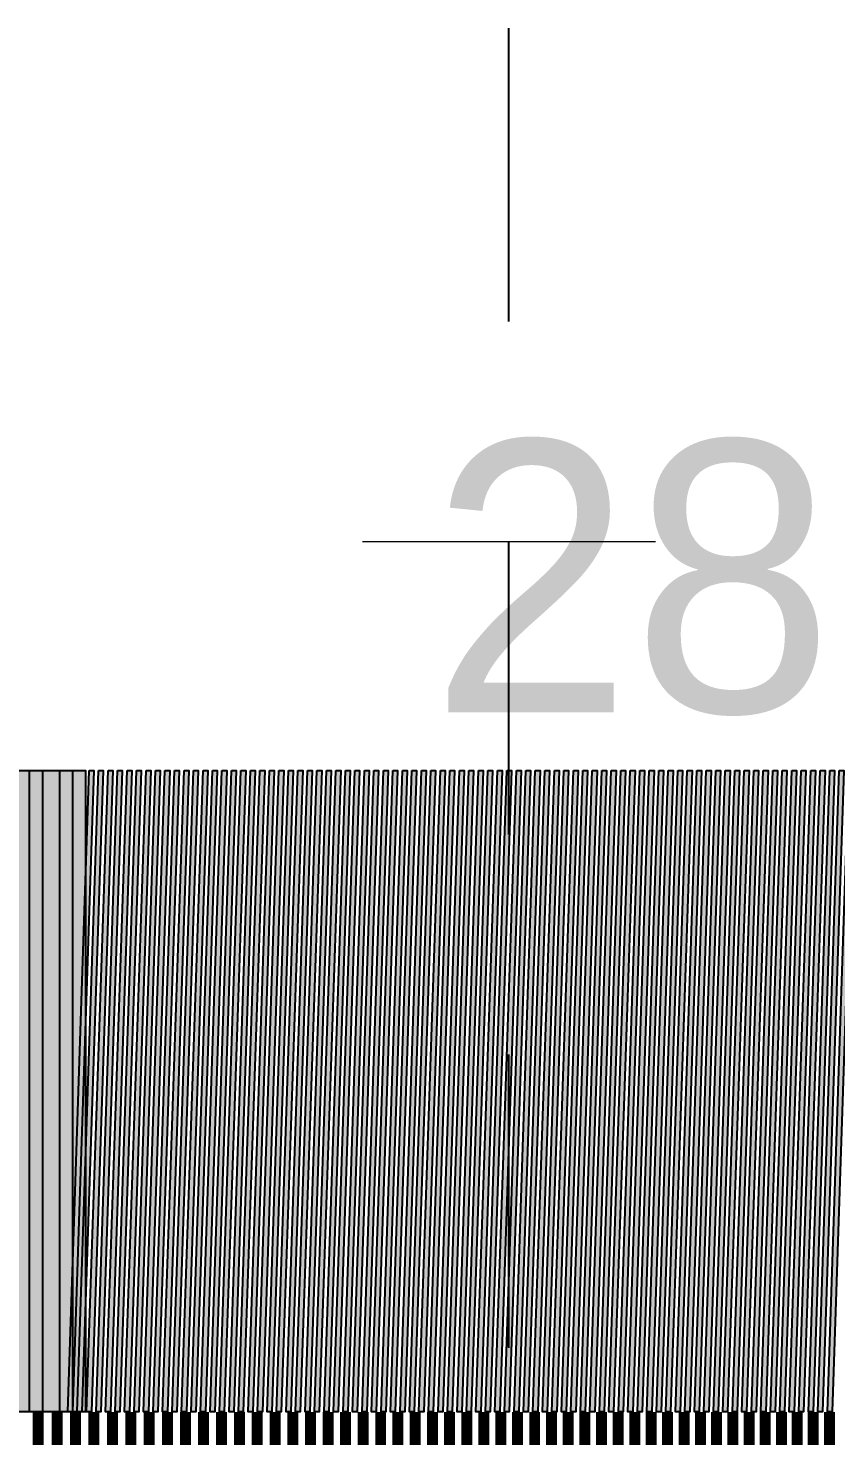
# Model space of a CAD drawing. Header units: millimetres. Extents: x 0 to 306, y 0 to 210.
# Drawn here: x 160.5 to 171.52, y 47.8 to 67 of the extents above; entities that cross this region are included whole.
import ezdxf

# ---------------------------------------------------------------- set-up
doc = ezdxf.new("R2010")
doc.units = ezdxf.units.MM
for name, color, linetype in [('GLUE', 1, 'Continuous'), ('LABELS', 7, 'Continuous'), ('PERIPHERY', 7, 'Continuous')]:
    doc.layers.add(name, color=color, linetype=linetype)

msp = doc.modelspace()

# ---------------------------------------------------------------- hatches: boundary and pattern name
at = {"layer": 'PERIPHERY', "true_color": 0x000000}
h = msp.add_hatch(color=7, dxfattribs=at)
h.dxf.hatch_style = 1
h.paths.add_polyline_path([(160.338, 56.875), (160.921, 56.875), (160.921, 48.125), (160.338, 48.125), (160.338, 56.875)])
h = msp.add_hatch(color=7, dxfattribs=at)
h.dxf.hatch_style = 1
h.paths.add_polyline_path([(160.516, 56.875), (161.099, 56.875), (161.099, 48.125), (160.516, 48.125), (160.516, 56.875)])
h = msp.add_hatch(color=7, dxfattribs=at)
h.dxf.hatch_style = 1
h.paths.add_polyline_path([(160.694, 56.875), (161.278, 56.875), (161.278, 48.125), (160.694, 48.125), (160.694, 56.875)])
h = msp.add_hatch(color=7, dxfattribs=at)
h.dxf.hatch_style = 1
h.paths.add_polyline_path([(161.326, 56.875), (161.391, 56.875), (161.1, 48.125), (161.035, 48.125), (161.326, 56.875)])
h = msp.add_hatch(color=7, dxfattribs=at)
h.dxf.hatch_style = 1
h.paths.add_polyline_path([(161.456, 56.875), (161.521, 56.875), (161.229, 48.125), (161.164, 48.125), (161.456, 56.875)])
h = msp.add_hatch(color=7, dxfattribs=at)
h.dxf.hatch_style = 1
h.paths.add_polyline_path([(161.586, 56.875), (161.65, 56.875), (161.359, 48.125), (161.294, 48.125), (161.586, 56.875)])
h = msp.add_hatch(color=7, dxfattribs=at)
h.dxf.hatch_style = 1
h.paths.add_polyline_path([(161.715, 56.875), (161.78, 56.875), (161.488, 48.125), (161.423, 48.125), (161.715, 56.875)])
h = msp.add_hatch(color=7, dxfattribs=at)
h.dxf.hatch_style = 1
h.paths.add_polyline_path([(161.845, 56.875), (161.909, 56.875), (161.618, 48.125), (161.553, 48.125), (161.845, 56.875)])
h = msp.add_hatch(color=7, dxfattribs=at)
h.dxf.hatch_style = 1
h.paths.add_polyline_path([(161.974, 56.875), (162.039, 56.875), (161.747, 48.125), (161.683, 48.125), (161.974, 56.875)])
h = msp.add_hatch(color=7, dxfattribs=at)
h.dxf.hatch_style = 1
h.paths.add_polyline_path([(162.104, 56.875), (162.169, 56.875), (161.877, 48.125), (161.812, 48.125), (162.104, 56.875)])
h = msp.add_hatch(color=7, dxfattribs=at)
h.dxf.hatch_style = 1
h.paths.add_polyline_path([(162.234, 56.875), (162.298, 56.875), (162.007, 48.125), (161.942, 48.125), (162.234, 56.875)])
h = msp.add_hatch(color=7, dxfattribs=at)
h.dxf.hatch_style = 1
h.paths.add_polyline_path([(162.363, 56.875), (162.428, 56.875), (162.136, 48.125), (162.072, 48.125), (162.363, 56.875)])
h = msp.add_hatch(color=7, dxfattribs=at)
h.dxf.hatch_style = 1
h.paths.add_polyline_path([(162.493, 56.875), (162.558, 56.875), (162.266, 48.125), (162.201, 48.125), (162.493, 56.875)])
h = msp.add_hatch(color=7, dxfattribs=at)
h.dxf.hatch_style = 1
h.paths.add_polyline_path([(162.623, 56.875), (162.687, 56.875), (162.396, 48.125), (162.331, 48.125), (162.623, 56.875)])
h = msp.add_hatch(color=7, dxfattribs=at)
h.dxf.hatch_style = 1
h.paths.add_polyline_path([(162.752, 56.875), (162.817, 56.875), (162.525, 48.125), (162.461, 48.125), (162.752, 56.875)])
h = msp.add_hatch(color=7, dxfattribs=at)
h.dxf.hatch_style = 1
h.paths.add_polyline_path([(162.882, 56.875), (162.947, 56.875), (162.655, 48.125), (162.59, 48.125), (162.882, 56.875)])
h = msp.add_hatch(color=7, dxfattribs=at)
h.dxf.hatch_style = 1
h.paths.add_polyline_path([(163.011, 56.875), (163.076, 56.875), (162.784, 48.125), (162.72, 48.125), (163.011, 56.875)])
h = msp.add_hatch(color=7, dxfattribs=at)
h.dxf.hatch_style = 1
h.paths.add_polyline_path([(163.141, 56.875), (163.206, 56.875), (162.914, 48.125), (162.849, 48.125), (163.141, 56.875)])
h = msp.add_hatch(color=7, dxfattribs=at)
h.dxf.hatch_style = 1
h.paths.add_polyline_path([(163.27, 56.875), (163.335, 56.875), (163.044, 48.125), (162.979, 48.125), (163.27, 56.875)])
h = msp.add_hatch(color=7, dxfattribs=at)
h.dxf.hatch_style = 1
h.paths.add_polyline_path([(163.4, 56.875), (163.465, 56.875), (163.173, 48.125), (163.108, 48.125), (163.4, 56.875)])
h = msp.add_hatch(color=7, dxfattribs=at)
h.dxf.hatch_style = 1
h.paths.add_polyline_path([(163.53, 56.875), (163.594, 56.875), (163.303, 48.125), (163.238, 48.125), (163.53, 56.875)])
h = msp.add_hatch(color=7, dxfattribs=at)
h.dxf.hatch_style = 1
h.paths.add_polyline_path([(163.659, 56.875), (163.724, 56.875), (163.432, 48.125), (163.368, 48.125), (163.659, 56.875)])
h = msp.add_hatch(color=7, dxfattribs=at)
h.dxf.hatch_style = 1
h.paths.add_polyline_path([(163.789, 56.875), (163.854, 56.875), (163.562, 48.125), (163.497, 48.125), (163.789, 56.875)])
h = msp.add_hatch(color=7, dxfattribs=at)
h.dxf.hatch_style = 1
h.paths.add_polyline_path([(163.919, 56.875), (163.983, 56.875), (163.692, 48.125), (163.627, 48.125), (163.919, 56.875)])
h = msp.add_hatch(color=7, dxfattribs=at)
h.dxf.hatch_style = 1
h.paths.add_polyline_path([(164.048, 56.875), (164.113, 56.875), (163.821, 48.125), (163.757, 48.125), (164.048, 56.875)])
h = msp.add_hatch(color=7, dxfattribs=at)
h.dxf.hatch_style = 1
h.paths.add_polyline_path([(164.178, 56.875), (164.243, 56.875), (163.951, 48.125), (163.886, 48.125), (164.178, 56.875)])
h = msp.add_hatch(color=7, dxfattribs=at)
h.dxf.hatch_style = 1
h.paths.add_polyline_path([(164.307, 56.875), (164.372, 56.875), (164.081, 48.125), (164.016, 48.125), (164.307, 56.875)])
h = msp.add_hatch(color=7, dxfattribs=at)
h.dxf.hatch_style = 1
h.paths.add_polyline_path([(164.437, 56.875), (164.502, 56.875), (164.21, 48.125), (164.145, 48.125), (164.437, 56.875)])
h = msp.add_hatch(color=7, dxfattribs=at)
h.dxf.hatch_style = 1
h.paths.add_polyline_path([(164.567, 56.875), (164.631, 56.875), (164.34, 48.125), (164.275, 48.125), (164.567, 56.875)])
h = msp.add_hatch(color=7, dxfattribs=at)
h.dxf.hatch_style = 1
h.paths.add_polyline_path([(164.696, 56.875), (164.761, 56.875), (164.469, 48.125), (164.405, 48.125), (164.696, 56.875)])
h = msp.add_hatch(color=7, dxfattribs=at)
h.dxf.hatch_style = 1
h.paths.add_polyline_path([(164.826, 56.875), (164.891, 56.875), (164.599, 48.125), (164.534, 48.125), (164.826, 56.875)])
h = msp.add_hatch(color=7, dxfattribs=at)
h.dxf.hatch_style = 1
h.paths.add_polyline_path([(164.956, 56.875), (165.02, 56.875), (164.729, 48.125), (164.664, 48.125), (164.956, 56.875)])
h = msp.add_hatch(color=7, dxfattribs=at)
h.dxf.hatch_style = 1
h.paths.add_polyline_path([(165.085, 56.875), (165.15, 56.875), (164.858, 48.125), (164.793, 48.125), (165.085, 56.875)])
h = msp.add_hatch(color=7, dxfattribs=at)
h.dxf.hatch_style = 1
h.paths.add_polyline_path([(165.215, 56.875), (165.279, 56.875), (164.988, 48.125), (164.923, 48.125), (165.215, 56.875)])
h = msp.add_hatch(color=7, dxfattribs=at)
h.dxf.hatch_style = 1
h.paths.add_polyline_path([(165.344, 56.875), (165.409, 56.875), (165.117, 48.125), (165.053, 48.125), (165.344, 56.875)])
h = msp.add_hatch(color=7, dxfattribs=at)
h.dxf.hatch_style = 1
h.paths.add_polyline_path([(165.474, 56.875), (165.539, 56.875), (165.247, 48.125), (165.182, 48.125), (165.474, 56.875)])
h = msp.add_hatch(color=7, dxfattribs=at)
h.dxf.hatch_style = 1
h.paths.add_polyline_path([(165.604, 56.875), (165.668, 56.875), (165.377, 48.125), (165.312, 48.125), (165.604, 56.875)])
h = msp.add_hatch(color=7, dxfattribs=at)
h.dxf.hatch_style = 1
h.paths.add_polyline_path([(165.733, 56.875), (165.798, 56.875), (165.506, 48.125), (165.441, 48.125), (165.733, 56.875)])
h = msp.add_hatch(color=7, dxfattribs=at)
h.dxf.hatch_style = 1
h.paths.add_polyline_path([(165.863, 56.875), (165.928, 56.875), (165.636, 48.125), (165.571, 48.125), (165.863, 56.875)])
h = msp.add_hatch(color=7, dxfattribs=at)
h.dxf.hatch_style = 1
h.paths.add_polyline_path([(165.992, 56.875), (166.057, 56.875), (165.766, 48.125), (165.701, 48.125), (165.992, 56.875)])
h = msp.add_hatch(color=7, dxfattribs=at)
h.dxf.hatch_style = 1
h.paths.add_polyline_path([(166.122, 56.875), (166.187, 56.875), (165.895, 48.125), (165.83, 48.125), (166.122, 56.875)])
h = msp.add_hatch(color=7, dxfattribs=at)
h.dxf.hatch_style = 1
h.paths.add_polyline_path([(166.252, 56.875), (166.316, 56.875), (166.025, 48.125), (165.96, 48.125), (166.252, 56.875)])
h = msp.add_hatch(color=7, dxfattribs=at)
h.dxf.hatch_style = 1
h.paths.add_polyline_path([(166.382, 56.875), (166.446, 56.875), (166.155, 48.125), (166.09, 48.125), (166.382, 56.875)])
h = msp.add_hatch(color=7, dxfattribs=at)
h.dxf.hatch_style = 1
h.paths.add_polyline_path([(166.511, 56.875), (166.576, 56.875), (166.284, 48.125), (166.219, 48.125), (166.511, 56.875)])
h = msp.add_hatch(color=7, dxfattribs=at)
h.dxf.hatch_style = 1
h.paths.add_polyline_path([(166.641, 56.875), (166.705, 56.875), (166.414, 48.125), (166.349, 48.125), (166.641, 56.875)])
h = msp.add_hatch(color=7, dxfattribs=at)
h.dxf.hatch_style = 1
h.paths.add_polyline_path([(166.77, 56.875), (166.835, 56.875), (166.543, 48.125), (166.478, 48.125), (166.77, 56.875)])
h = msp.add_hatch(color=7, dxfattribs=at)
h.dxf.hatch_style = 1
h.paths.add_polyline_path([(166.9, 56.875), (166.964, 56.875), (166.673, 48.125), (166.608, 48.125), (166.9, 56.875)])
h = msp.add_hatch(color=7, dxfattribs=at)
h.dxf.hatch_style = 1
h.paths.add_polyline_path([(167.029, 56.875), (167.094, 56.875), (166.802, 48.125), (166.738, 48.125), (167.029, 56.875)])
h = msp.add_hatch(color=7, dxfattribs=at)
h.dxf.hatch_style = 1
h.paths.add_polyline_path([(167.159, 56.875), (167.224, 56.875), (166.932, 48.125), (166.867, 48.125), (167.159, 56.875)])
h = msp.add_hatch(color=7, dxfattribs=at)
h.dxf.hatch_style = 1
h.paths.add_polyline_path([(167.289, 56.875), (167.353, 56.875), (167.062, 48.125), (166.997, 48.125), (167.289, 56.875)])
h = msp.add_hatch(color=7, dxfattribs=at)
h.dxf.hatch_style = 1
h.paths.add_polyline_path([(167.418, 56.875), (167.483, 56.875), (167.191, 48.125), (167.127, 48.125), (167.418, 56.875)])
h = msp.add_hatch(color=7, dxfattribs=at)
h.dxf.hatch_style = 1
h.paths.add_polyline_path([(167.548, 56.875), (167.613, 56.875), (167.321, 48.125), (167.256, 48.125), (167.548, 56.875)])
h = msp.add_hatch(color=7, dxfattribs=at)
h.dxf.hatch_style = 1
h.paths.add_polyline_path([(167.678, 56.875), (167.742, 56.875), (167.451, 48.125), (167.386, 48.125), (167.678, 56.875)])
h = msp.add_hatch(color=7, dxfattribs=at)
h.dxf.hatch_style = 1
h.paths.add_polyline_path([(167.807, 56.875), (167.872, 56.875), (167.58, 48.125), (167.515, 48.125), (167.807, 56.875)])
h = msp.add_hatch(color=7, dxfattribs=at)
h.dxf.hatch_style = 1
h.paths.add_polyline_path([(167.937, 56.875), (168.002, 56.875), (167.71, 48.125), (167.645, 48.125), (167.937, 56.875)])
h = msp.add_hatch(color=7, dxfattribs=at)
h.dxf.hatch_style = 1
h.paths.add_polyline_path([(168.066, 56.875), (168.131, 56.875), (167.84, 48.125), (167.775, 48.125), (168.066, 56.875)])
h = msp.add_hatch(color=7, dxfattribs=at)
h.dxf.hatch_style = 1
h.paths.add_polyline_path([(168.196, 56.875), (168.261, 56.875), (167.969, 48.125), (167.904, 48.125), (168.196, 56.875)])
h = msp.add_hatch(color=7, dxfattribs=at)
h.dxf.hatch_style = 1
h.paths.add_polyline_path([(168.325, 56.875), (168.39, 56.875), (168.099, 48.125), (168.034, 48.125), (168.325, 56.875)])
h = msp.add_hatch(color=7, dxfattribs=at)
h.dxf.hatch_style = 1
h.paths.add_polyline_path([(168.455, 56.875), (168.52, 56.875), (168.228, 48.125), (168.163, 48.125), (168.455, 56.875)])
h = msp.add_hatch(color=7, dxfattribs=at)
h.dxf.hatch_style = 1
h.paths.add_polyline_path([(168.584, 56.875), (168.649, 56.875), (168.358, 48.125), (168.293, 48.125), (168.584, 56.875)])
h = msp.add_hatch(color=7, dxfattribs=at)
h.dxf.hatch_style = 1
h.paths.add_polyline_path([(168.714, 56.875), (168.779, 56.875), (168.487, 48.125), (168.423, 48.125), (168.714, 56.875)])
h = msp.add_hatch(color=7, dxfattribs=at)
h.dxf.hatch_style = 1
h.paths.add_polyline_path([(168.844, 56.875), (168.909, 56.875), (168.617, 48.125), (168.552, 48.125), (168.844, 56.875)])
h = msp.add_hatch(color=7, dxfattribs=at)
h.dxf.hatch_style = 1
h.paths.add_polyline_path([(168.974, 56.875), (169.038, 56.875), (168.747, 48.125), (168.682, 48.125), (168.974, 56.875)])
h = msp.add_hatch(color=7, dxfattribs=at)
h.dxf.hatch_style = 1
h.paths.add_polyline_path([(169.103, 56.875), (169.168, 56.875), (168.876, 48.125), (168.811, 48.125), (169.103, 56.875)])
h = msp.add_hatch(color=7, dxfattribs=at)
h.dxf.hatch_style = 1
h.paths.add_polyline_path([(169.233, 56.875), (169.298, 56.875), (169.006, 48.125), (168.941, 48.125), (169.233, 56.875)])
h = msp.add_hatch(color=7, dxfattribs=at)
h.dxf.hatch_style = 1
h.paths.add_polyline_path([(169.362, 56.875), (169.427, 56.875), (169.136, 48.125), (169.071, 48.125), (169.362, 56.875)])
h = msp.add_hatch(color=7, dxfattribs=at)
h.dxf.hatch_style = 1
h.paths.add_polyline_path([(169.492, 56.875), (169.557, 56.875), (169.265, 48.125), (169.2, 48.125), (169.492, 56.875)])
h = msp.add_hatch(color=7, dxfattribs=at)
h.dxf.hatch_style = 1
h.paths.add_polyline_path([(169.622, 56.875), (169.687, 56.875), (169.395, 48.125), (169.33, 48.125), (169.622, 56.875)])
h = msp.add_hatch(color=7, dxfattribs=at)
h.dxf.hatch_style = 1
h.paths.add_polyline_path([(169.751, 56.875), (169.816, 56.875), (169.525, 48.125), (169.46, 48.125), (169.751, 56.875)])
h = msp.add_hatch(color=7, dxfattribs=at)
h.dxf.hatch_style = 1
h.paths.add_polyline_path([(169.881, 56.875), (169.946, 56.875), (169.654, 48.125), (169.589, 48.125), (169.881, 56.875)])
h = msp.add_hatch(color=7, dxfattribs=at)
h.dxf.hatch_style = 1
h.paths.add_polyline_path([(170.011, 56.875), (170.076, 56.875), (169.784, 48.125), (169.719, 48.125), (170.011, 56.875)])
h = msp.add_hatch(color=7, dxfattribs=at)
h.dxf.hatch_style = 1
h.paths.add_polyline_path([(170.14, 56.875), (170.205, 56.875), (169.914, 48.125), (169.849, 48.125), (170.14, 56.875)])
h = msp.add_hatch(color=7, dxfattribs=at)
h.dxf.hatch_style = 1
h.paths.add_polyline_path([(170.27, 56.875), (170.335, 56.875), (170.043, 48.125), (169.978, 48.125), (170.27, 56.875)])
h = msp.add_hatch(color=7, dxfattribs=at)
h.dxf.hatch_style = 1
h.paths.add_polyline_path([(170.4, 56.875), (170.464, 56.875), (170.173, 48.125), (170.108, 48.125), (170.4, 56.875)])
h = msp.add_hatch(color=7, dxfattribs=at)
h.dxf.hatch_style = 1
h.paths.add_polyline_path([(170.529, 56.875), (170.594, 56.875), (170.302, 48.125), (170.238, 48.125), (170.529, 56.875)])
h = msp.add_hatch(color=7, dxfattribs=at)
h.dxf.hatch_style = 1
h.paths.add_polyline_path([(170.659, 56.875), (170.724, 56.875), (170.432, 48.125), (170.367, 48.125), (170.659, 56.875)])
h = msp.add_hatch(color=7, dxfattribs=at)
h.dxf.hatch_style = 1
h.paths.add_polyline_path([(170.788, 56.875), (170.853, 56.875), (170.562, 48.125), (170.497, 48.125), (170.788, 56.875)])
h = msp.add_hatch(color=7, dxfattribs=at)
h.dxf.hatch_style = 1
h.paths.add_polyline_path([(170.918, 56.875), (170.983, 56.875), (170.691, 48.125), (170.626, 48.125), (170.918, 56.875)])
h = msp.add_hatch(color=7, dxfattribs=at)
h.dxf.hatch_style = 1
h.paths.add_polyline_path([(171.048, 56.875), (171.112, 56.875), (170.821, 48.125), (170.756, 48.125), (171.048, 56.875)])
h = msp.add_hatch(color=7, dxfattribs=at)
h.dxf.hatch_style = 1
h.paths.add_polyline_path([(171.177, 56.875), (171.242, 56.875), (170.95, 48.125), (170.885, 48.125), (171.177, 56.875)])
h = msp.add_hatch(color=7, dxfattribs=at)
h.dxf.hatch_style = 1
h.paths.add_polyline_path([(171.307, 56.875), (171.372, 56.875), (171.08, 48.125), (171.015, 48.125), (171.307, 56.875)])
h = msp.add_hatch(color=7, dxfattribs=at)
h.dxf.hatch_style = 1
h.paths.add_polyline_path([(171.436, 56.875), (171.501, 56.875), (171.21, 48.125), (171.145, 48.125), (171.436, 56.875)])
h = msp.add_hatch(color=7, dxfattribs=at)
h.dxf.hatch_style = 1
h.paths.add_polyline_path([(171.566, 56.875), (171.631, 56.875), (171.339, 48.125), (171.274, 48.125), (171.566, 56.875)])
h = msp.add_hatch(color=7, dxfattribs=at)
h.dxf.hatch_style = 1
h.paths.add_polyline_path([(171.696, 56.875), (171.761, 56.875), (171.469, 48.125), (171.404, 48.125), (171.696, 56.875)])

# ---------------------------------------------------------------- linework, layer by layer
at = {"layer": 'GLUE', "color": 1, "lineweight": 25}
for p, q in [((167.058, 63), (167.058, 67)), ((167.058, 56), (167.058, 60)), ((167.058, 49), (167.058, 53))]:
    msp.add_line(p, q, dxfattribs=at)
at = {"layer": 'GLUE', "color": 1, "lineweight": 18}
msp.add_line((165.058, 60), (169.058, 60), dxfattribs=at)
at = {"layer": 'PERIPHERY', "color": 250}
for points in [[(160.338, 56.875), (160.921, 56.875), (160.921, 48.125), (160.338, 48.125), (160.338, 56.875)], [(160.516, 56.875), (161.099, 56.875), (161.099, 48.125), (160.516, 48.125), (160.516, 56.875)], [(160.694, 56.875), (161.278, 56.875), (161.278, 48.125), (160.694, 48.125), (160.694, 56.875)], [(161.326, 56.875), (161.391, 56.875), (161.1, 48.125), (161.035, 48.125), (161.326, 56.875)], [(161.456, 56.875), (161.521, 56.875), (161.229, 48.125), (161.164, 48.125), (161.456, 56.875)], [(161.586, 56.875), (161.65, 56.875), (161.359, 48.125), (161.294, 48.125), (161.586, 56.875)], [(161.715, 56.875), (161.78, 56.875), (161.488, 48.125), (161.423, 48.125), (161.715, 56.875)], [(161.845, 56.875), (161.909, 56.875), (161.618, 48.125), (161.553, 48.125), (161.845, 56.875)], [(161.974, 56.875), (162.039, 56.875), (161.747, 48.125), (161.683, 48.125), (161.974, 56.875)], [(162.104, 56.875), (162.169, 56.875), (161.877, 48.125), (161.812, 48.125), (162.104, 56.875)], [(162.234, 56.875), (162.298, 56.875), (162.007, 48.125), (161.942, 48.125), (162.234, 56.875)], [(162.363, 56.875), (162.428, 56.875), (162.136, 48.125), (162.072, 48.125), (162.363, 56.875)], [(162.493, 56.875), (162.558, 56.875), (162.266, 48.125), (162.201, 48.125), (162.493, 56.875)], [(162.623, 56.875), (162.687, 56.875), (162.396, 48.125), (162.331, 48.125), (162.623, 56.875)], [(162.752, 56.875), (162.817, 56.875), (162.525, 48.125), (162.461, 48.125), (162.752, 56.875)], [(162.882, 56.875), (162.947, 56.875), (162.655, 48.125), (162.59, 48.125), (162.882, 56.875)], [(163.011, 56.875), (163.076, 56.875), (162.784, 48.125), (162.72, 48.125), (163.011, 56.875)], [(163.141, 56.875), (163.206, 56.875), (162.914, 48.125), (162.849, 48.125), (163.141, 56.875)], [(163.27, 56.875), (163.335, 56.875), (163.044, 48.125), (162.979, 48.125), (163.27, 56.875)], [(163.4, 56.875), (163.465, 56.875), (163.173, 48.125), (163.108, 48.125), (163.4, 56.875)], [(163.53, 56.875), (163.594, 56.875), (163.303, 48.125), (163.238, 48.125), (163.53, 56.875)], [(163.659, 56.875), (163.724, 56.875), (163.432, 48.125), (163.368, 48.125), (163.659, 56.875)], [(163.789, 56.875), (163.854, 56.875), (163.562, 48.125), (163.497, 48.125), (163.789, 56.875)], [(163.919, 56.875), (163.983, 56.875), (163.692, 48.125), (163.627, 48.125), (163.919, 56.875)], [(164.048, 56.875), (164.113, 56.875), (163.821, 48.125), (163.757, 48.125), (164.048, 56.875)], [(164.178, 56.875), (164.243, 56.875), (163.951, 48.125), (163.886, 48.125), (164.178, 56.875)], [(164.307, 56.875), (164.372, 56.875), (164.081, 48.125), (164.016, 48.125), (164.307, 56.875)], [(164.437, 56.875), (164.502, 56.875), (164.21, 48.125), (164.145, 48.125), (164.437, 56.875)], [(164.567, 56.875), (164.631, 56.875), (164.34, 48.125), (164.275, 48.125), (164.567, 56.875)], [(164.696, 56.875), (164.761, 56.875), (164.469, 48.125), (164.405, 48.125), (164.696, 56.875)], [(164.826, 56.875), (164.891, 56.875), (164.599, 48.125), (164.534, 48.125), (164.826, 56.875)], [(164.956, 56.875), (165.02, 56.875), (164.729, 48.125), (164.664, 48.125), (164.956, 56.875)], [(165.085, 56.875), (165.15, 56.875), (164.858, 48.125), (164.793, 48.125), (165.085, 56.875)], [(165.215, 56.875), (165.279, 56.875), (164.988, 48.125), (164.923, 48.125), (165.215, 56.875)], [(165.344, 56.875), (165.409, 56.875), (165.117, 48.125), (165.053, 48.125), (165.344, 56.875)], [(165.474, 56.875), (165.539, 56.875), (165.247, 48.125), (165.182, 48.125), (165.474, 56.875)], [(165.604, 56.875), (165.668, 56.875), (165.377, 48.125), (165.312, 48.125), (165.604, 56.875)], [(165.733, 56.875), (165.798, 56.875), (165.506, 48.125), (165.441, 48.125), (165.733, 56.875)], [(165.863, 56.875), (165.928, 56.875), (165.636, 48.125), (165.571, 48.125), (165.863, 56.875)], [(165.992, 56.875), (166.057, 56.875), (165.766, 48.125), (165.701, 48.125), (165.992, 56.875)], [(166.122, 56.875), (166.187, 56.875), (165.895, 48.125), (165.83, 48.125), (166.122, 56.875)], [(166.252, 56.875), (166.316, 56.875), (166.025, 48.125), (165.96, 48.125), (166.252, 56.875)], [(166.382, 56.875), (166.446, 56.875), (166.155, 48.125), (166.09, 48.125), (166.382, 56.875)], [(166.511, 56.875), (166.576, 56.875), (166.284, 48.125), (166.219, 48.125), (166.511, 56.875)], [(166.641, 56.875), (166.705, 56.875), (166.414, 48.125), (166.349, 48.125), (166.641, 56.875)], [(166.77, 56.875), (166.835, 56.875), (166.543, 48.125), (166.478, 48.125), (166.77, 56.875)], [(166.9, 56.875), (166.964, 56.875), (166.673, 48.125), (166.608, 48.125), (166.9, 56.875)], [(167.029, 56.875), (167.094, 56.875), (166.802, 48.125), (166.738, 48.125), (167.029, 56.875)], [(167.159, 56.875), (167.224, 56.875), (166.932, 48.125), (166.867, 48.125), (167.159, 56.875)], [(167.289, 56.875), (167.353, 56.875), (167.062, 48.125), (166.997, 48.125), (167.289, 56.875)], [(167.418, 56.875), (167.483, 56.875), (167.191, 48.125), (167.127, 48.125), (167.418, 56.875)], [(167.548, 56.875), (167.613, 56.875), (167.321, 48.125), (167.256, 48.125), (167.548, 56.875)], [(167.678, 56.875), (167.742, 56.875), (167.451, 48.125), (167.386, 48.125), (167.678, 56.875)], [(167.807, 56.875), (167.872, 56.875), (167.58, 48.125), (167.515, 48.125), (167.807, 56.875)], [(167.937, 56.875), (168.002, 56.875), (167.71, 48.125), (167.645, 48.125), (167.937, 56.875)], [(168.066, 56.875), (168.131, 56.875), (167.84, 48.125), (167.775, 48.125), (168.066, 56.875)], [(168.196, 56.875), (168.261, 56.875), (167.969, 48.125), (167.904, 48.125), (168.196, 56.875)], [(168.325, 56.875), (168.39, 56.875), (168.099, 48.125), (168.034, 48.125), (168.325, 56.875)], [(168.455, 56.875), (168.52, 56.875), (168.228, 48.125), (168.163, 48.125), (168.455, 56.875)], [(168.584, 56.875), (168.649, 56.875), (168.358, 48.125), (168.293, 48.125), (168.584, 56.875)], [(168.714, 56.875), (168.779, 56.875), (168.487, 48.125), (168.423, 48.125), (168.714, 56.875)], [(168.844, 56.875), (168.909, 56.875), (168.617, 48.125), (168.552, 48.125), (168.844, 56.875)], [(168.974, 56.875), (169.038, 56.875), (168.747, 48.125), (168.682, 48.125), (168.974, 56.875)], [(169.103, 56.875), (169.168, 56.875), (168.876, 48.125), (168.811, 48.125), (169.103, 56.875)], [(169.233, 56.875), (169.298, 56.875), (169.006, 48.125), (168.941, 48.125), (169.233, 56.875)], [(169.362, 56.875), (169.427, 56.875), (169.136, 48.125), (169.071, 48.125), (169.362, 56.875)], [(169.492, 56.875), (169.557, 56.875), (169.265, 48.125), (169.2, 48.125), (169.492, 56.875)], [(169.622, 56.875), (169.687, 56.875), (169.395, 48.125), (169.33, 48.125), (169.622, 56.875)], [(169.751, 56.875), (169.816, 56.875), (169.525, 48.125), (169.46, 48.125), (169.751, 56.875)], [(169.881, 56.875), (169.946, 56.875), (169.654, 48.125), (169.589, 48.125), (169.881, 56.875)], [(170.011, 56.875), (170.076, 56.875), (169.784, 48.125), (169.719, 48.125), (170.011, 56.875)], [(170.14, 56.875), (170.205, 56.875), (169.914, 48.125), (169.849, 48.125), (170.14, 56.875)], [(170.27, 56.875), (170.335, 56.875), (170.043, 48.125), (169.978, 48.125), (170.27, 56.875)], [(170.4, 56.875), (170.464, 56.875), (170.173, 48.125), (170.108, 48.125), (170.4, 56.875)], [(170.529, 56.875), (170.594, 56.875), (170.302, 48.125), (170.238, 48.125), (170.529, 56.875)], [(170.659, 56.875), (170.724, 56.875), (170.432, 48.125), (170.367, 48.125), (170.659, 56.875)], [(170.788, 56.875), (170.853, 56.875), (170.562, 48.125), (170.497, 48.125), (170.788, 56.875)], [(170.918, 56.875), (170.983, 56.875), (170.691, 48.125), (170.626, 48.125), (170.918, 56.875)], [(171.048, 56.875), (171.112, 56.875), (170.821, 48.125), (170.756, 48.125), (171.048, 56.875)], [(171.177, 56.875), (171.242, 56.875), (170.95, 48.125), (170.885, 48.125), (171.177, 56.875)], [(171.307, 56.875), (171.372, 56.875), (171.08, 48.125), (171.015, 48.125), (171.307, 56.875)], [(171.436, 56.875), (171.501, 56.875), (171.21, 48.125), (171.145, 48.125), (171.436, 56.875)], [(171.566, 56.875), (171.631, 56.875), (171.339, 48.125), (171.274, 48.125), (171.566, 56.875)], [(171.696, 56.875), (171.761, 56.875), (171.469, 48.125), (171.404, 48.125), (171.696, 56.875)]]:
    msp.add_lwpolyline(points, close=True, dxfattribs=at)
at = {"layer": 'PERIPHERY', "color": 250, "lineweight": 35, "const_width": 0.15}
for points in [[(160.633, 48.125), (160.633, 39.375)], [(160.89, 48.125), (160.89, 39.375)], [(161.142, 48.125), (161.142, 39.375)], [(161.394, 48.125), (161.394, 39.375)], [(161.648, 48.125), (161.648, 39.375)], [(161.897, 48.125), (161.897, 39.375)], [(162.145, 48.125), (162.145, 39.375)], [(162.397, 48.125), (162.397, 39.375)], [(162.642, 48.125), (162.642, 39.375)], [(162.888, 48.125), (162.888, 39.375)], [(163.136, 48.125), (163.136, 39.375)], [(163.379, 48.125), (163.379, 39.375)], [(163.622, 48.125), (163.622, 39.375)], [(163.868, 48.125), (163.868, 39.375)], [(164.108, 48.125), (164.108, 39.375)], [(164.348, 48.125), (164.348, 39.375)], [(164.592, 48.125), (164.592, 39.375)], [(164.829, 48.125), (164.829, 39.375)], [(165.067, 48.125), (165.067, 39.375)], [(165.307, 48.125), (165.307, 39.375)], [(165.542, 48.125), (165.542, 39.375)], [(165.777, 48.125), (165.777, 39.375)], [(166.015, 48.125), (166.015, 39.375)], [(166.248, 48.125), (166.248, 39.375)], [(166.481, 48.125), (166.481, 39.375)], [(166.715, 48.125), (166.715, 39.375)], [(166.946, 48.125), (166.946, 39.375)], [(167.176, 48.125), (167.176, 39.375)], [(167.409, 48.125), (167.409, 39.375)], [(167.637, 48.125), (167.637, 39.375)], [(167.865, 48.125), (167.865, 39.375)], [(168.095, 48.125), (168.095, 39.375)], [(168.321, 48.125), (168.321, 39.375)], [(168.547, 48.125), (168.547, 39.375)], [(168.776, 48.125), (168.776, 39.375)], [(168.999, 48.125), (168.999, 39.375)], [(169.223, 48.125), (169.223, 39.375)], [(169.449, 48.125), (169.449, 39.375)], [(169.671, 48.125), (169.671, 39.375)], [(169.892, 48.125), (169.892, 39.375)], [(170.116, 48.125), (170.116, 39.375)], [(170.335, 48.125), (170.335, 39.375)], [(170.555, 48.125), (170.555, 39.375)], [(170.777, 48.125), (170.777, 39.375)], [(170.994, 48.125), (170.994, 39.375)], [(171.212, 48.125), (171.212, 39.375)], [(171.432, 48.125), (171.432, 39.375)]]:
    msp.add_lwpolyline(points, dxfattribs=at)
at = {"layer": 'PERIPHERY', "color": 250, "true_color": 0x000000}
for points in [[(160.338, 56.875), (160.338, 48.125), (160.921, 48.125)], [(160.921, 48.125), (160.921, 56.875), (160.338, 56.875)], [(160.516, 56.875), (160.516, 48.125), (161.099, 48.125)], [(161.099, 48.125), (161.099, 56.875), (160.516, 56.875)], [(160.694, 56.875), (160.694, 48.125), (161.278, 48.125)], [(161.278, 48.125), (161.278, 56.875), (160.694, 56.875)], [(161.326, 56.875), (161.035, 48.125), (161.1, 48.125)], [(161.1, 48.125), (161.391, 56.875), (161.326, 56.875)], [(161.456, 56.875), (161.164, 48.125), (161.229, 48.125)], [(161.229, 48.125), (161.521, 56.875), (161.456, 56.875)], [(161.586, 56.875), (161.294, 48.125), (161.359, 48.125)], [(161.359, 48.125), (161.65, 56.875), (161.586, 56.875)], [(161.715, 56.875), (161.423, 48.125), (161.488, 48.125)], [(161.488, 48.125), (161.78, 56.875), (161.715, 56.875)], [(161.845, 56.875), (161.553, 48.125), (161.618, 48.125)], [(161.618, 48.125), (161.909, 56.875), (161.845, 56.875)], [(161.974, 56.875), (161.683, 48.125), (161.747, 48.125)], [(161.747, 48.125), (162.039, 56.875), (161.974, 56.875)], [(162.104, 56.875), (161.812, 48.125), (161.877, 48.125)], [(161.877, 48.125), (162.169, 56.875), (162.104, 56.875)], [(162.234, 56.875), (161.942, 48.125), (162.007, 48.125)], [(162.007, 48.125), (162.298, 56.875), (162.234, 56.875)], [(162.363, 56.875), (162.072, 48.125), (162.136, 48.125)], [(162.136, 48.125), (162.428, 56.875), (162.363, 56.875)], [(162.493, 56.875), (162.201, 48.125), (162.266, 48.125)], [(162.266, 48.125), (162.558, 56.875), (162.493, 56.875)], [(162.623, 56.875), (162.331, 48.125), (162.396, 48.125)], [(162.396, 48.125), (162.687, 56.875), (162.623, 56.875)], [(162.752, 56.875), (162.461, 48.125), (162.525, 48.125)], [(162.525, 48.125), (162.817, 56.875), (162.752, 56.875)], [(162.882, 56.875), (162.59, 48.125), (162.655, 48.125)], [(162.655, 48.125), (162.947, 56.875), (162.882, 56.875)], [(163.011, 56.875), (162.72, 48.125), (162.784, 48.125)], [(162.784, 48.125), (163.076, 56.875), (163.011, 56.875)], [(163.141, 56.875), (162.849, 48.125), (162.914, 48.125)], [(162.914, 48.125), (163.206, 56.875), (163.141, 56.875)], [(163.27, 56.875), (162.979, 48.125), (163.044, 48.125)], [(163.044, 48.125), (163.335, 56.875), (163.27, 56.875)], [(163.4, 56.875), (163.108, 48.125), (163.173, 48.125)], [(163.173, 48.125), (163.465, 56.875), (163.4, 56.875)], [(163.53, 56.875), (163.238, 48.125), (163.303, 48.125)], [(163.303, 48.125), (163.594, 56.875), (163.53, 56.875)], [(163.659, 56.875), (163.368, 48.125), (163.432, 48.125)], [(163.432, 48.125), (163.724, 56.875), (163.659, 56.875)], [(163.789, 56.875), (163.497, 48.125), (163.562, 48.125)], [(163.562, 48.125), (163.854, 56.875), (163.789, 56.875)], [(163.919, 56.875), (163.627, 48.125), (163.692, 48.125)], [(163.692, 48.125), (163.983, 56.875), (163.919, 56.875)], [(164.048, 56.875), (163.757, 48.125), (163.821, 48.125)], [(163.821, 48.125), (164.113, 56.875), (164.048, 56.875)], [(164.178, 56.875), (163.886, 48.125), (163.951, 48.125)], [(163.951, 48.125), (164.243, 56.875), (164.178, 56.875)], [(164.307, 56.875), (164.016, 48.125), (164.081, 48.125)], [(164.081, 48.125), (164.372, 56.875), (164.307, 56.875)], [(164.437, 56.875), (164.145, 48.125), (164.21, 48.125)], [(164.21, 48.125), (164.502, 56.875), (164.437, 56.875)], [(164.567, 56.875), (164.275, 48.125), (164.34, 48.125)], [(164.34, 48.125), (164.631, 56.875), (164.567, 56.875)], [(164.696, 56.875), (164.405, 48.125), (164.469, 48.125)], [(164.469, 48.125), (164.761, 56.875), (164.696, 56.875)], [(164.826, 56.875), (164.534, 48.125), (164.599, 48.125)], [(164.599, 48.125), (164.891, 56.875), (164.826, 56.875)], [(164.956, 56.875), (164.664, 48.125), (164.729, 48.125)], [(164.729, 48.125), (165.02, 56.875), (164.956, 56.875)], [(165.085, 56.875), (164.793, 48.125), (164.858, 48.125)], [(164.858, 48.125), (165.15, 56.875), (165.085, 56.875)], [(165.215, 56.875), (164.923, 48.125), (164.988, 48.125)], [(164.988, 48.125), (165.279, 56.875), (165.215, 56.875)], [(165.344, 56.875), (165.053, 48.125), (165.117, 48.125)], [(165.117, 48.125), (165.409, 56.875), (165.344, 56.875)], [(165.474, 56.875), (165.182, 48.125), (165.247, 48.125)], [(165.247, 48.125), (165.539, 56.875), (165.474, 56.875)], [(165.604, 56.875), (165.312, 48.125), (165.377, 48.125)], [(165.377, 48.125), (165.668, 56.875), (165.604, 56.875)], [(165.733, 56.875), (165.441, 48.125), (165.506, 48.125)], [(165.506, 48.125), (165.798, 56.875), (165.733, 56.875)], [(165.863, 56.875), (165.571, 48.125), (165.636, 48.125)], [(165.636, 48.125), (165.928, 56.875), (165.863, 56.875)], [(165.992, 56.875), (165.701, 48.125), (165.766, 48.125)], [(165.766, 48.125), (166.057, 56.875), (165.992, 56.875)], [(166.122, 56.875), (165.83, 48.125), (165.895, 48.125)], [(165.895, 48.125), (166.187, 56.875), (166.122, 56.875)], [(166.252, 56.875), (165.96, 48.125), (166.025, 48.125)], [(166.025, 48.125), (166.316, 56.875), (166.252, 56.875)], [(166.382, 56.875), (166.09, 48.125), (166.155, 48.125)], [(166.155, 48.125), (166.446, 56.875), (166.382, 56.875)], [(166.511, 56.875), (166.219, 48.125), (166.284, 48.125)], [(166.284, 48.125), (166.576, 56.875), (166.511, 56.875)], [(166.641, 56.875), (166.349, 48.125), (166.414, 48.125)], [(166.414, 48.125), (166.705, 56.875), (166.641, 56.875)], [(166.77, 56.875), (166.478, 48.125), (166.543, 48.125)], [(166.543, 48.125), (166.835, 56.875), (166.77, 56.875)], [(166.9, 56.875), (166.608, 48.125), (166.673, 48.125)], [(166.673, 48.125), (166.964, 56.875), (166.9, 56.875)], [(167.029, 56.875), (166.738, 48.125), (166.802, 48.125)], [(166.802, 48.125), (167.094, 56.875), (167.029, 56.875)], [(167.159, 56.875), (166.867, 48.125), (166.932, 48.125)], [(166.932, 48.125), (167.224, 56.875), (167.159, 56.875)], [(167.289, 56.875), (166.997, 48.125), (167.062, 48.125)], [(167.062, 48.125), (167.353, 56.875), (167.289, 56.875)], [(167.418, 56.875), (167.127, 48.125), (167.191, 48.125)], [(167.191, 48.125), (167.483, 56.875), (167.418, 56.875)], [(167.548, 56.875), (167.256, 48.125), (167.321, 48.125)], [(167.321, 48.125), (167.613, 56.875), (167.548, 56.875)], [(167.678, 56.875), (167.386, 48.125), (167.451, 48.125)], [(167.451, 48.125), (167.742, 56.875), (167.678, 56.875)], [(167.807, 56.875), (167.515, 48.125), (167.58, 48.125)], [(167.58, 48.125), (167.872, 56.875), (167.807, 56.875)], [(167.937, 56.875), (167.645, 48.125), (167.71, 48.125)], [(167.71, 48.125), (168.002, 56.875), (167.937, 56.875)], [(168.066, 56.875), (167.775, 48.125), (167.84, 48.125)], [(167.84, 48.125), (168.131, 56.875), (168.066, 56.875)], [(168.196, 56.875), (167.904, 48.125), (167.969, 48.125)], [(167.969, 48.125), (168.261, 56.875), (168.196, 56.875)], [(168.325, 56.875), (168.034, 48.125), (168.099, 48.125)], [(168.099, 48.125), (168.39, 56.875), (168.325, 56.875)], [(168.455, 56.875), (168.163, 48.125), (168.228, 48.125)], [(168.228, 48.125), (168.52, 56.875), (168.455, 56.875)], [(168.584, 56.875), (168.293, 48.125), (168.358, 48.125)], [(168.358, 48.125), (168.649, 56.875), (168.584, 56.875)], [(168.714, 56.875), (168.423, 48.125), (168.487, 48.125)], [(168.487, 48.125), (168.779, 56.875), (168.714, 56.875)], [(168.844, 56.875), (168.552, 48.125), (168.617, 48.125)], [(168.617, 48.125), (168.909, 56.875), (168.844, 56.875)], [(168.974, 56.875), (168.682, 48.125), (168.747, 48.125)], [(168.747, 48.125), (169.038, 56.875), (168.974, 56.875)], [(169.103, 56.875), (168.811, 48.125), (168.876, 48.125)], [(168.876, 48.125), (169.168, 56.875), (169.103, 56.875)], [(169.233, 56.875), (168.941, 48.125), (169.006, 48.125)], [(169.006, 48.125), (169.298, 56.875), (169.233, 56.875)], [(169.362, 56.875), (169.071, 48.125), (169.136, 48.125)], [(169.136, 48.125), (169.427, 56.875), (169.362, 56.875)], [(169.492, 56.875), (169.2, 48.125), (169.265, 48.125)], [(169.265, 48.125), (169.557, 56.875), (169.492, 56.875)], [(169.622, 56.875), (169.33, 48.125), (169.395, 48.125)], [(169.395, 48.125), (169.687, 56.875), (169.622, 56.875)], [(169.751, 56.875), (169.46, 48.125), (169.525, 48.125)], [(169.525, 48.125), (169.816, 56.875), (169.751, 56.875)], [(169.881, 56.875), (169.589, 48.125), (169.654, 48.125)], [(169.654, 48.125), (169.946, 56.875), (169.881, 56.875)], [(170.011, 56.875), (169.719, 48.125), (169.784, 48.125)], [(169.784, 48.125), (170.076, 56.875), (170.011, 56.875)], [(170.14, 56.875), (169.849, 48.125), (169.914, 48.125)], [(169.914, 48.125), (170.205, 56.875), (170.14, 56.875)], [(170.27, 56.875), (169.978, 48.125), (170.043, 48.125)], [(170.043, 48.125), (170.335, 56.875), (170.27, 56.875)], [(170.4, 56.875), (170.108, 48.125), (170.173, 48.125)], [(170.173, 48.125), (170.464, 56.875), (170.4, 56.875)], [(170.529, 56.875), (170.238, 48.125), (170.302, 48.125)], [(170.302, 48.125), (170.594, 56.875), (170.529, 56.875)], [(170.659, 56.875), (170.367, 48.125), (170.432, 48.125)], [(170.432, 48.125), (170.724, 56.875), (170.659, 56.875)], [(170.788, 56.875), (170.497, 48.125), (170.562, 48.125)], [(170.562, 48.125), (170.853, 56.875), (170.788, 56.875)], [(170.918, 56.875), (170.626, 48.125), (170.691, 48.125)], [(170.691, 48.125), (170.983, 56.875), (170.918, 56.875)], [(171.048, 56.875), (170.756, 48.125), (170.821, 48.125)], [(170.821, 48.125), (171.112, 56.875), (171.048, 56.875)], [(171.177, 56.875), (170.885, 48.125), (170.95, 48.125)], [(170.95, 48.125), (171.242, 56.875), (171.177, 56.875)], [(171.307, 56.875), (171.015, 48.125), (171.08, 48.125)], [(171.08, 48.125), (171.372, 56.875), (171.307, 56.875)], [(171.436, 56.875), (171.145, 48.125), (171.21, 48.125)], [(171.21, 48.125), (171.501, 56.875), (171.436, 56.875)], [(171.566, 56.875), (171.274, 48.125), (171.339, 48.125)], [(171.339, 48.125), (171.631, 56.875), (171.566, 56.875)], [(171.696, 56.875), (171.404, 48.125), (171.469, 48.125)], [(171.469, 48.125), (171.761, 56.875), (171.696, 56.875)]]:
    msp.add_solid(points, dxfattribs=at)

# ---------------------------------------------------------------- texts
at = {"layer": 'LABELS', "color": 250}
msp.add_text('28', height=3.7042, dxfattribs=at).set_placement((165.983, 57.67))

doc.saveas('drawing.dxf')
